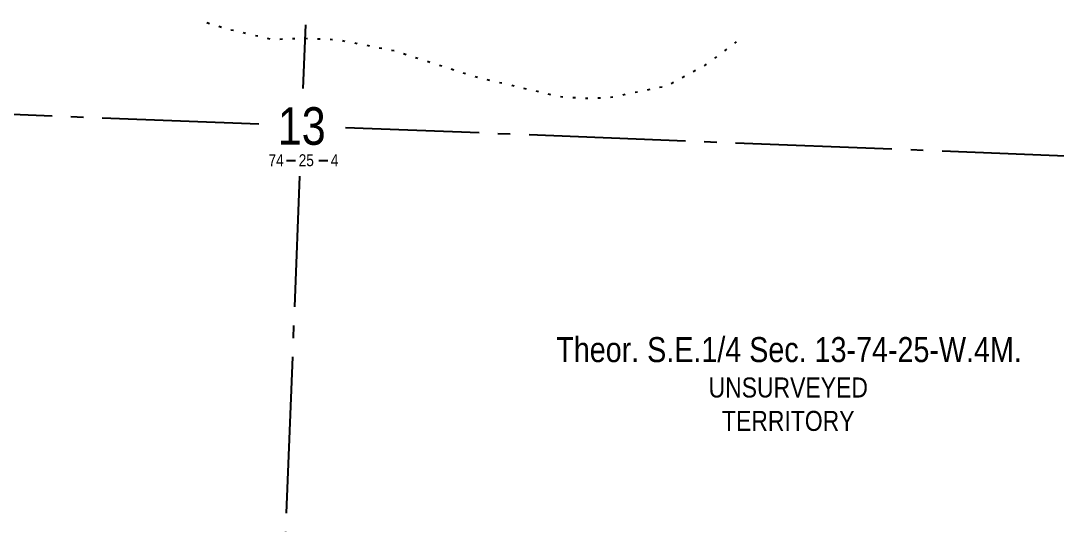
# Model space of a CAD drawing. Extents: x 325071 to 332576, y 6141995 to 6143910.
# Drawn here: x 328109 to 328937, y 6143447 to 6143850 of the extents above; entities that cross this region are included whole.
import ezdxf
from ezdxf.enums import TextEntityAlignment as Align

# ---------------------------------------------------------------- set-up
doc = ezdxf.new("R2010")
doc.units = 0
doc.header["$LTSCALE"] = 5
doc.linetypes.add('foc-QUARTERLINE', pattern=[33, 25, -3, 2, -3])
doc.linetypes.add('foc-WHEELTRACKS', pattern=[2, 0.4, -1.6])
for name, color, linetype in [('10', 1, 'Continuous'), ('9', 3, 'Continuous'), ('C-SYMBOL', 7, 'Continuous'), ('L-QSEC', 8, 'foc-QUARTERLINE'), ('L-SECLBL', 7, 'Continuous'), ('L-UNS-T', 3, 'Continuous'), ('T-WATER-P3', 48, 'foc-WHEELTRACKS')]:
    doc.layers.add(name, color=color, linetype=linetype)
doc.styles.add('175L', font='ARIALN.TTF', dxfattribs={"height": 20})
doc.styles.add('80L', font='ARIALN.TTF', dxfattribs={"height": 10})
doc.styles.add('SIMPLEX', font='ARIALN.TTF')

# ---------------------------------------------------------------- blocks, each defined once
blk = doc.blocks.new('L-SECLBL')
at = {"layer": '9', "color": 7}
for p, q in [((-5.08, -27.83), (-12.29, -27.83)), ((20.7, -27.83), (13.5, -27.83))]:
    blk.add_line(p, q, dxfattribs=at)
at = {"layer": '10', "color": 2, "style": 'SIMPLEX'}
blk.add_attdef('SEC', text='', height=30, dxfattribs=at).set_placement((0, 0), align=Align.MIDDLE)
at = {"layer": '10', "color": 5, "style": '80L'}
blk.add_attdef('TWP', text='', height=9.5, dxfattribs=at).set_placement((-14.43, -27.37), align=Align.MIDDLE_RIGHT)
blk.add_attdef('RGE', text='', height=9.5, dxfattribs=at).set_placement((3.62, -27.37), align=Align.MIDDLE_CENTER)
blk.add_attdef('MER', text='', height=9.5, dxfattribs=at).set_placement((23.17, -27.37), align=Align.MIDDLE_LEFT)

msp = doc.modelspace()

# ---------------------------------------------------------------- linework, layer by layer
at = {"layer": 'L-QSEC', "flags": 128}
for points in [[(328334.96, 6143795.755), (328336.942, 6143846.586)], [(328299.379, 6143767.136), (327532.737, 6143797.361)], [(329134.845, 6143734.198), (328368.598, 6143764.407)], [(328302.451, 6142961.839), (328332.234, 6143725.82)]]:
    msp.add_lwpolyline(points, dxfattribs=at)
at = {"layer": 'T-WATER-P3', "flags": 128}
msp.add_lwpolyline([(328680.827, 6143833.153), (328678.156, 6143830.922), (328654.685, 6143813.571), (328625.218, 6143797.576), (328579.577, 6143788.27), (328559.851, 6143787.798), (328539.844, 6143789.045), (328471.948, 6143805.026), (328407.898, 6143825.699), (328362.577, 6143834.521), (328336.515, 6143835.62), (328310.196, 6143834.772), (328274.259, 6143843.146), (328252.231, 6143849.894)], dxfattribs=at)

# ---------------------------------------------------------------- block references
at = {"layer": 'L-SECLBL'}
msp.add_blockref('L-SECLBL', (328333.792, 6143765.779), dxfattribs=at).add_auto_attribs({'SEC': '13', 'TWP': '74', 'RGE': '25', 'MER': '4'})

# ---------------------------------------------------------------- texts
at = {"layer": 'C-SYMBOL', "color": 3, "style": '175L'}
msp.add_text('Theor. S.E.1/4 Sec. 13-74-25-W.4M.', height=19.99698, dxfattribs=at).set_placement((328722.937, 6143571.136), align=Align.BOTTOM_CENTER)
at = {"layer": 'L-UNS-T', "color": 3, "insert": (328722.28, 6143543.396), "char_height": 15.99758, "attachment_point": 5, "style": '80L'}
msp.add_mtext_dynamic_manual_height_columns('UNSURVEYED TERRITORY', width=126.41375, gutter_width=47.5, heights=[0], dxfattribs=at)

doc.saveas('drawing.dxf')
